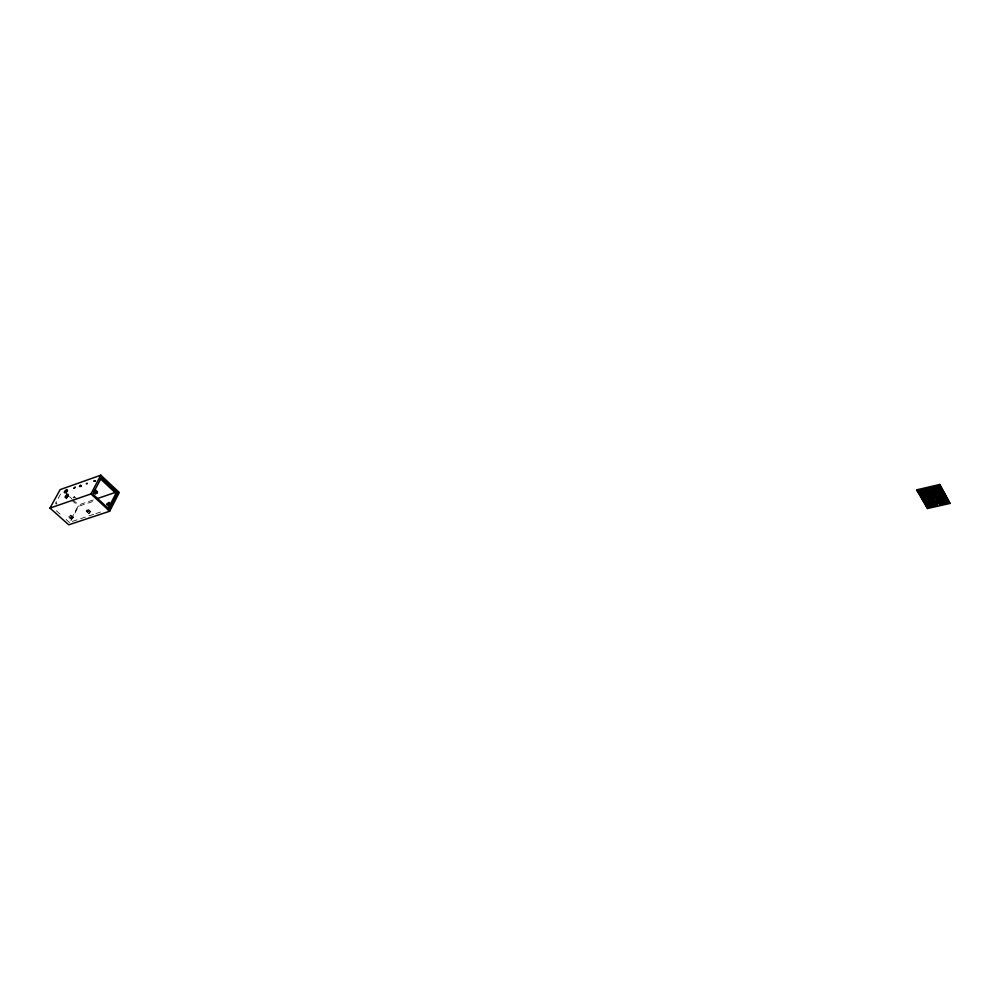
<?xml version="1.0" encoding="UTF-8"?>
<svg xmlns="http://www.w3.org/2000/svg" width="1000" height="1000" viewBox="0 0 1000 1000"><rect width="100%" height="100%" fill="white"/><g stroke="black" fill="none" stroke-linecap="round" stroke-linejoin="round"><path stroke-width="0.75" stroke-dasharray="5 3.75" d="M86.263 511.275L88.475 509.438L90.85 511.6L90.15 512.95L88.65 513.45L86.263 511.275L88.475 509.438M89.35 512.112L90.85 511.6L88.65 513.45L90.15 512.95L87.775 510.775M72.562 518.675L73.263 517.35L70.825 515.163L68.65 516.987L71.087 519.175L72.562 518.675L69.35 515.662M70.825 515.163L68.65 516.987M93.263 499.95L78.65 504.95L69.375 522.4L66.112 519.487M70.838 520.85L78.55 506.337L94.55 500.887M73.787 498.15L74.488 496.8L76.912 499.012M56.2 504.237L56.913 502.912L55.45 503.425L61.863 491.662M72.987 497.325L74.5 496.812M71.787 517.85L73.263 517.35M72.312 521.425L94.35 514.087M95.825 513.6L101.7 511.637M56.312 510.725L60.663 514.625M69.463 496.613L71.762 498.7M72.912 499.738L78.65 504.95M71.638 500.075L78.55 506.337M86.962 509.95L89.338 512.1M88.162 511.037L87.463 512.375L89.663 510.525L88.15 511.025M70.537 516.725L69.85 518.062L72.013 516.237L70.537 516.725"/><path stroke-width="1.5" d="M948.825 502.638L948.512 501.125L947.638 502.287L947.65 501.325L947.962 502.837L948.825 502.638L946.912 498.338L945.562 498.65L943.637 495.3L943.637 494.325L944.038 496L944.9 495.8L944.825 494.688L943.962 494.888M950 503.438L939.712 484.475L917.113 489.762L917.087 490.712L927.537 508.5L950 503.438L939.712 484.475M946.062 501.087L946.062 500.125L944.712 500.438M947.962 502.837L946.05 498.537L946.85 500.9M946.462 501.788L946.375 500.675L945.512 500.863L945.6 501.975M946.45 500.2L946.363 499.087L947.225 498.888L947.312 500M947.562 501.175L947.562 502.137L948.425 501.95M948.675 501.662L947.962 501.875M943.325 502.325L943.325 501.362M943.375 500.737L943.388 499.775L942.513 500.938M943.462 500.887L943.475 499.925L937.738 501.225L937.75 500.275M943.512 497.375L943.587 498.488L944.463 498.288L944.375 497.175M943.575 495.775L943.65 496.887L942.788 497.088L942.712 495.975L943.575 495.775L943.263 495.225L942.387 496.388L942.312 495.275M943.612 493.537L943.625 492.575L942.75 492.775L942.825 493.888M942.337 493.038L943.7 492.725L943.7 493.688L942.75 493.738M933.838 487.025L943.025 503.963L943.888 503.775L943.575 502.262M944.463 497.325L944.775 498.837L943.913 499.038L943.6 497.525M943.975 496.475L944.05 497.587L943.188 497.788L942.4 495.425M944.125 502.75L944.987 502.562L944.987 503.525L944.125 503.713L943.413 501.512L943.575 503.225L942.712 503.413L942.638 502.3M944.188 502.137L944.188 501.163M944.262 502.275L944.275 501.312L943.8 503.175L944.663 502.975M945.163 497.95L946.425 497.488L946.425 498.45L944.513 494.137L945.312 496.5L944.438 496.7L944.362 495.588L945.225 495.387M944.8 500.588L944.712 499.475M944.762 496.287L944.837 497.4L945.713 497.2L945.625 496.087M945.2 501.287L945.113 500.175L945.975 499.975L945.975 500.938M944.85 496.438L945.238 498.1L946.112 497.9L946.112 496.938L944.762 497.25M945.662 500.387L945.575 499.275M945.562 498.65L945.562 497.688M944.8 499.625L946 502.675L946.862 502.475M946.025 497.75L945.713 496.238M940.612 504.513L931.388 488.562L930.525 488.762L939.75 504.7L940.612 504.513L940.537 502.95M940.588 502.325L940.588 501.362L939.887 503.275M940.7 499.938L940.625 498.825M940.675 498.2L940.6 496.625L941.325 497.875L940.3 499.237L940.225 498.125L941.087 497.925L940.375 496.675M940.775 493.575L940.7 492.463M940.75 491.825L940.438 490.3L942.362 494.637L941.5 494.837L939.575 490.5L939.963 492.175M932.9 489.012L932.5 487.337L941.7 504.263L940.837 504.462L940.85 503.5M940.9 502.875L940.738 501.163M940.875 500.688L939.212 498.525M940.925 497.175L939.9 498.537L939.825 497.425L941.112 500.637M940.837 491.975L940.837 491.012L939.887 491.062M940.987 503.025L940.987 502.062M941.075 498.9L941 497.325M941.15 492.525L941.162 491.562L940.288 491.763L940.375 492.875M941.213 491.075L942.087 490.875L944.013 494.25L943.15 494.438L941.225 490.112M940.825 501.312L941.3 503.575L940.438 503.762M941.237 492.675L941.25 491.712L939.875 492.025M941.4 502.75L940.525 503.913M941.513 501.325L941.513 500.363L941.912 502.025M941.488 499.588L941.413 498.025M941.375 496.275L941.462 497.388L940.588 497.587M941.5 494.837L940.788 492.612M941.55 493.225L941.562 492.262M941.675 502.075L941.6 500.962M941.775 497.95L941.462 496.425L936.812 497.5M941.637 493.375L941.65 492.413L940.288 492.725M941.888 500.288L941.888 499.325L941.025 499.525M941.65 492.413L941.963 493.938L941.087 494.137M942.025 492.488L941.95 491.362M942.075 502.775L942 501.662L941.137 501.863M941.963 500.438L942.125 499.275M942.312 502.725L942.237 501.613L943.1 501.413M942.375 501.138L942.212 499.425L942.913 501.625M942.362 494.637L942.375 493.675L941.5 493.875M942.425 493.188L941.625 490.812M942.4 491.425L942.412 490.462M942.5 490.613L941.625 491.775L941.538 490.662L942.5 490.613L943.213 492.837M942.775 501.838L942.613 500.112M942.8 492.137L942.812 491.163M933.125 488.963L932.738 487.287L941.938 504.212L942.788 504.012L942.487 502.5M942.975 500.037L942.987 499.075M942.887 492.287L942.9 491.312L941.538 491.625M943.025 503.963L942.725 502.45M943.175 502.525L943.012 500.812M943.062 500.188L943.075 499.225M943.162 496.037L943.175 495.075M943.3 492.987L943.3 492.025L941.938 492.337M937.825 501.375L937.837 500.412L938.15 501.925L943.875 500.625M937.887 498.825L937.025 499.988L937.038 499.025M937.887 494.075L938.05 495.8L937.188 495.988L936.8 494.325M937.938 493.438L938.1 492.275L938.337 494.137L938.175 492.425M938 486.062L939.938 490.412L939.062 490.613L937.138 486.262L937.525 487.938M938.037 498.625L938.112 499.738L938.975 499.538L937.312 497.375M938.1 497.038L938.175 498.15L937.312 498.338L937.775 496.488M938.2 495.588L939.075 494.425M938.15 490.662L938.225 491.775L937.362 491.975M938.263 488.237L938.337 489.35L939.225 488.188M938.312 487.575L938.325 486.613L937.45 486.812M938.225 502.075L938.238 501.112M937.6 495.725L938.4 498.088L939.262 497.9L939.1 496.175M938.3 494.775L938.462 496.5L937.6 496.688L937.525 495.575M938.6 501.037L938.525 499.475L938.688 501.188M938.5 497.738L938.487 498.7L936.538 499.137L936.538 498.175M938.6 496.287L938.612 495.325M938.662 494.688L938.587 493.125M938.637 502.775L938.637 501.812L939.438 504.162L940.288 503.963L939.737 501.562L939.812 503.125M939 501.737L938.925 500.163M939.013 496.987L938.7 495.475L938.863 497.2L938 497.388L937.925 496.275L938.787 496.087M938.988 493.825L939.062 495.4L934.912 496.35L935.788 495.188M939.038 493.188L938.962 492.075M939.062 490.613L938.35 488.387M939.137 488.038L944.375 498.475M939.188 487.537L939.112 486.413L939.975 486.213L939.975 487.175M939.038 503.462L939.038 502.5M939.087 501.875L940.1 500.525L940.188 501.637M939.312 494.375L938.288 495.737M939.4 502.425L939.338 500.863M939.375 500.238L939.3 499.125M939.463 496.1L939.388 494.525L940.113 495.775L939.087 497.137M939.438 493.888L939.362 492.775L938.5 492.975M939.488 502.575L939.65 501.413M939.613 500.188L939.538 499.075M939.513 496.875L939.663 498.587L938.8 498.787M939.75 504.7L940.612 503.55M939.775 500.938L939.388 499.275M939.875 496.8L939.8 495.225M939.938 490.412L939.95 489.45L938.662 489.9M939.2 486.575L940 488.95L940.875 488.75L940.875 487.788L939.513 488.088M940.013 500.887L939.938 499.775M940.062 487.337L940.062 486.362L938.787 486.825L940.725 490.213L941.587 490.012L939.663 485.662L941.2 488.338L940.325 488.537M940.138 502.25L940.212 503.812L939.35 504.012L940.212 502.85L939.5 501.613M940.2 495.925L940.275 497.5L939.412 497.688L940.288 496.538M940.175 494.175L940.25 495.288L939.388 495.487M940.375 487.887L940.387 486.925L939.513 487.125L939.6 488.237L940.462 488.038L940.475 487.075L939.1 487.388M940.413 501.575L940.337 500.462M940.475 499.988L939.675 497.625M940.512 496.475L939.5 497.837M940.5 502.175L940.512 501.213M933.913 505.238L934.762 505.05L934.688 503.488L935 505L935.85 504.8L935.775 503.237M935.05 503.413L935.062 502.45L934.2 502.65L934.038 503.812M935.225 489.913L934.35 491.075L933.962 489.4M935.238 488.3L935.25 487.325M925.075 489.075L934.312 505.925L935.163 505.737L935.088 504.175M935.125 503.562L935.288 502.4M935.375 495.45L935.212 493.725L936.075 493.537L936.15 494.637M935.337 493.237L935.263 492.125M935.413 489.05L935.337 487.488L936.062 488.75L935.037 490.112M936.175 503.938L936.25 505.487L935.4 505.688L936.263 504.525M935.45 504.113L935.375 502.55L936.087 503.787L935.075 505.138M935.413 501.925L935.025 500.275M935.413 496.238L935.4 497.2L936.275 496.037M935.575 493.188L935.863 490.562L936.988 493.488M935.462 489.85L935.625 491.575L934.762 491.775M935.537 504.25L936.225 502.35M941.062 495.725L935.325 497.05L936.188 495.887L935.475 494.637L934.6 495.8L934.613 494.837L935.725 497.75L936.587 497.55L935.7 494.575M935.775 496.15L935.612 494.438M935.738 493.938L934.938 491.575M935.763 491.375L935.775 490.412M935.825 489.762L935.75 488.188M935.825 496.925L935.812 497.887L936.688 496.737M935.875 495.337L935 496.5L935.013 495.538M935.975 493.888L935.9 492.775L936.762 492.575M936.175 496.85L936.025 495.138L936.888 494.938L936.963 496.05L936.1 496.25M936.175 492.075L936.188 491.112M936.15 488.9L936.225 490.462L935.362 490.675L936.237 489.5M936.2 488.237L936.125 487.125M936.225 503.312L936.15 502.212M936.375 494.588L936.3 493.475M936.438 492.987L936.275 491.262M936.475 489.45L935.45 490.825M928.425 489.875L928.112 488.363L937.337 505.25L936.488 505.438L936.5 504.475M936.475 494.237L936.55 495.35L935.688 495.538M936.575 492.788L936.587 491.825M936.637 491.175L936.65 490.213M936.625 504.012L936.637 503.05L930.925 504.35M936.712 494.175L936.787 495.288L937.65 495.087L937.575 493.975M936.838 493.688L936.675 491.975M936.875 490.163L935.85 491.525M937.487 498.125L936.612 499.288L936.625 498.325L936.938 499.837L937.8 499.637L937.638 497.925M936.825 496.538L936.988 498.25L936.125 498.438M937.038 491.875L936.963 490.312L937.45 492.587M937.087 497.438L936.213 498.587M937.075 493.638L937.087 492.675M937.288 490.863L936.263 492.225M937.688 496.337L937.763 497.45L936.9 497.638M937.8 494.888L937.487 493.375M937.85 493.288L937.862 492.325L937 492.525M937.825 490.1L936.95 491.275M932.275 504.988L932.288 504.038M932.3 502.475L932.312 501.512M932.337 500.887L931.637 498.675M932.525 490.525L932.537 489.562L931.675 489.762L931.663 490.725L936.925 489.513M932.5 504.938L931.712 502.6M932.55 503.363L932.4 501.65M932.625 499.25L932.463 497.537M932.6 496.087L931.725 497.25M932.775 489.513L932.613 490.675L931.75 490.875L931.762 489.913M932.7 503.162L932.712 502.2M932.75 501.575L932.675 500.025M932.837 504.525L932.913 505.637L933.763 505.438L933.688 504.325M932.95 504.05L932.8 502.35L933.188 504M932.837 501.725L931.862 498.625L931.938 500.188M933.025 499.938L932.862 498.225M932.987 492.025L932.975 492.987L933.85 491.825M933.037 490.425L932.163 491.587M924.038 491.538L924.887 491.337L924.875 492.3L924.013 492.5L922.887 489.588L932.138 506.425L933 506.225L932.688 504.725M933.062 501.675L933.075 500.712M933.125 499.125L932.25 500.288L932.275 499.325M933.775 504.475L934.075 505.988L933.225 506.175L932.925 504.675M933.363 504.75L933.288 503.638L932.438 503.837M933.425 500.637L932.95 498.375M933.438 491.125L932.562 492.287L932.575 491.325L932.887 492.837L933.75 492.638L933.587 490.925M933.462 488.55L933.538 489.663L934.4 489.462L934.325 488.35M933.6 487.088L942.788 504.012M933.587 504.7L933.512 503.587M933.55 502.962L933.562 502.013M933.713 493.275L933.7 494.237L939.45 492.925M933.637 489.312L933.713 490.425L932.85 490.625M933.637 503.113L933.475 501.413M933.85 500.375L934.25 501.062L933.4 501.262M933.725 498.038L933.8 499.137L932.938 499.338M933.787 494.387L933.8 493.425L934.1 494.95L939.85 493.625M933.875 489.25L933.938 490.363L934.812 490.163L934.65 488.45L934.95 489.963M934 488.75L933.925 487.638L933.05 487.837M933.962 503.663L933.888 502.1M934.05 490.012L934.112 491.125L933.25 491.325L933.725 489.462M934.225 488.7L934.15 487.587M934.237 502.025L934.075 500.312M934.125 498.725L934.2 499.837L933.35 500.037M934.188 495.1L934.2 494.137M934.312 505.925L933.6 503.738M934.362 504.35L934.287 502.8M934.325 502.175L934.338 501.213M934.562 494.05L934.575 493.088M934.438 491.688L934.45 490.725M934.562 488.3L934.55 489.263L937.025 488.7M934.45 504.5L934.6 503.338M934.638 502.725L934.163 500.462M934.65 494.2L934.663 493.237L934.112 493.988M934.725 502.875L934.737 501.912M934.963 494.75L934.8 493.025M934.862 491.425L934.925 492.537L934.062 492.738L932.862 489.663L932.938 491.238L932.075 491.438M935.013 488.35L935.025 487.388M934.862 504.237L933.988 505.387L933.925 504.275L934.775 504.087M934.963 502.812L934.887 501.712L935.738 501.512L935.812 502.625L930.525 503.65M935.013 501.238L934.938 500.125M935.05 494.9L935.062 493.938M935.075 492.337L935.088 491.375M935.05 489.15L935.125 490.725L933.162 491.175M935.088 488.5L935.113 487.537M929.587 505.262L929.575 506.225L930.438 505.062M929.613 504.65L928.05 502.638L928.075 504.387L927.138 504.425M929.65 497.388L929.712 498.5L928.863 498.688M929.737 495.95L930.612 494.787L929.875 493.537M929.775 494.35L929.8 493.387M929.75 491.175L928.875 492.337M929.6 507L927.663 503.688L926.812 503.888L928.75 507.188L929.6 507L929.675 505.412L929.975 506.912L930.825 506.712L930.863 505.475M929.8 502.413L929.737 501.312M929.775 499.725L929.85 500.838L928.988 501.025L928.6 499.375M929.862 498.3L929.875 497.337M929.912 496.7L929.837 495.138M929.862 494.5L930.025 493.338M929.5 496L929.425 494.438L930 496.85L929.137 497.05L928.75 495.387M930.188 495.05L930.113 493.488L930.275 495.2M930.075 491.737L930.138 492.85L929.287 493.05M930.212 503.113L929.812 501.463M930.275 498.988L929.963 497.488L930.125 499.2L929.262 499.387L929.2 498.275L930.05 498.088M930.238 495.838L930.312 497.4L929.463 497.6M931.888 501.775L931.175 499.575L931.338 501.275L930.487 501.475L930.413 500.363L931.263 500.175M930.375 498.175L930.525 499.888L929.675 500.087L929.6 498.975L930.462 498.787L929.737 497.537M930.562 496.388L929.538 497.75L929.475 496.637L930.325 496.438M930.588 495.75L930.525 494.188M930.525 505.213L929.663 506.362M930.612 503.8L930.537 502.7L931.4 502.5L931.462 503.612M930.662 502.225L930.588 501.112M930.675 499.688L931.55 498.537M930.725 498.1L930.65 496.538L931.375 497.788L930.35 499.137M930.675 495.9L930.7 494.938M930.863 488.35L930.85 489.312L936.612 487.987M930.888 502.175L930.812 501.062M930.775 498.875L930.938 500.588L930.075 500.788L929.287 498.425M930.962 494.25L930.888 493.137M930.938 489.462L930.95 488.5L931.25 490.025L934.312 489.312M931.012 504.5L930.95 503.387L931.8 503.188L931.875 504.3M931.062 502.912L930.675 501.262M931.075 500.387L931.1 499.425M931.125 498.8L931.05 497.238M931.1 495.637L930.225 496.8M931.287 505.375L929.987 505.95M931.287 502.863L930.5 500.513M931.4 497.15L931.25 495.438M931.363 494.95L930.975 493.288M931.363 489.212L931.338 490.175L932.2 489.975L931.637 487.537L931.712 489.113M931.425 505.188L930.625 502.837M931.488 501.075L932.35 499.925M931.538 499.487L931.462 497.925M931.7 503.562L931.625 502.45M931.75 501.975L931.587 500.262M931.775 498.475L930.763 499.837M931.812 497.85L931.65 496.138M931.8 489.263L932.825 487.9M931.912 497.038L931.038 498.2M932.113 489.825L932.05 488.25M932.1 504.25L932.562 502.4M932.15 502.675L931.988 500.962M932.188 499.175L931.162 500.538M932.212 498.55L931.737 496.287M932.188 504.85L931.475 502.65M932.312 497.738L931.45 498.888M932.45 488.95L932.438 489.913L933.3 489.712L933.225 488.6L932.362 488.8M926.888 496.438L926.963 497.55L927.812 497.35L927.75 496.238M927 495.95L926.612 494.3L926.587 495.25M927.025 492.438L927.1 493.55L927.962 493.35L927.8 491.637L928.775 494.75M926.338 489.575L927.138 491.95L926.275 492.15L925.888 490.487M927.138 502.075L928.012 500.913L928 501.875M927.237 495.9L926.438 493.537M927.2 493.2L927.275 494.3L926.413 494.5L926.35 493.387M927.288 491.737L926.575 489.525M927.325 490.138L927.25 488.562L927.987 489.825L926.963 491.188L927.438 489.325M927.175 502.85L925.225 499.525L924.375 499.725L926.325 503.05L927.175 502.85L927.25 501.262M926.975 496.587L927.362 498.25L928.225 498.05L927.425 495.688M927.412 496.65L927.337 495.55L926.488 495.737L926.55 496.85M927.438 493.137L927.513 494.25L928.363 494.05L928.213 492.337M927.387 490.925L927.55 492.65L926.688 492.85L926.625 491.737L927.475 491.538M927.412 490.288L928.438 488.925M927.562 504.162L927.537 505.125L929.7 504.787L928.375 503.188L929.225 503L929.212 503.95M930.825 506.712L928.913 502.45L927.55 502.762L926.838 500.562L926.862 502.312L926 502.5L926.025 501.538M927.588 501.188L927.613 500.225M927.638 496.6L927.575 495.487M927.688 495L926.888 492.638M927.7 492.45L927.712 491.488M927.738 490.838L927.663 489.275M927.537 508.5L917.113 489.762M927.625 505.262L927.638 504.312L927.95 505.812L928.8 505.613M927.663 503.688L927.688 502.738L927.15 503.475M927.688 500.375L926.825 501.525M927.913 494.95L926.712 491.887M928.088 495.7L928.025 494.6L927.163 494.787M928.1 493.15L928.125 492.188M928.15 491.538L928.075 489.975M928.05 505L928.025 505.962L928.888 505.763L928.863 504.025M928.325 495.65L928.25 494.538M928.4 490.525L927.375 491.887M928.388 496.887L928.45 498L929.312 497.8L927.663 495.637M928.5 496.4L928.425 495.288M928.512 493.85L928.525 492.887M928.55 492.25L928.487 490.675M928.512 490.025L928.525 489.075L927.237 489.525L936.488 505.438M928.475 505.075L928.462 503.338M928.512 499.225L928.587 500.337L929.438 500.138L929.375 499.025M928.725 496.35L928.662 495.238M928.688 494.6L928.612 493.038M928.8 491.225L927.788 492.6M928.763 504.837L928.775 503.875M928.838 495.988L928.9 497.1L928.05 497.3L928.512 495.438M928.962 492.95L928.888 491.375L929.05 493.1L928.188 493.3M928.962 498.338L929.038 499.438L928.175 499.637M929.1 495.3L929.025 493.738M929.188 504.575L929.163 505.525L930.1 505.487M929.175 495.45L930.2 494.087M929.375 493.65L929.3 492.088M929.25 505.675L929.262 504.712M929.3 504.1L929.312 503.137L928.037 503.6L929.975 506.912M929.475 492.837L928.6 494M929.587 496.15L929.6 495.188M929.65 491.987L929.663 491.025M924.287 490.838L923.975 489.325L924.05 490.9M924.312 496.238L924.325 497.987L923.475 498.188M924.325 495.613L924.35 494.65M924.388 490.037L924.463 491.6L923.6 491.8L924.475 490.637M924.712 499.312L924.7 500.275L927.288 499.675L926.413 500.825M924.013 497.438L923.062 497.488L921.95 494.588L923.888 498.888L925.575 496.737M924.837 489.125L934.075 505.988M924.8 497.088L924.788 498.05L925.638 497.85M924.938 493.088L924.925 494.05L925.775 493.85L925.713 492.75M924.975 491.488L924.1 492.65L924.125 491.688M925.125 497.638L925.975 497.438L925.962 498.4L925.113 498.6L924.4 496.388L923.888 498.888M925.15 497L925.163 496.05M925.263 493.65L925.238 494.6L926.1 494.412M925.275 493L925.125 491.287L925.975 491.087L926.05 492.2L925.188 492.4M925.225 490.788L925.163 489.688L924.3 489.888M925.212 500.15L925.188 501.112L926.05 500.925L926.025 499.175L926.875 498.975L926.012 500.138M925.238 497.15L925.25 496.2M925.35 493.787L925.325 494.75L926.188 494.55L926.112 493.45M925.387 492.188L924.513 493.35L924.525 492.388L924.837 493.9L930.05 492.7M925.462 490.737L925.387 489.625L926.25 489.425L926.325 490.538M925.525 500.7L925.512 501.662L928.1 501.062L927.225 502.212M925.55 500.075L925.575 499.113M925.662 494.35L925.65 495.3L931.375 493.988M925.575 490.387L925.638 491.5L924.775 491.7M925.738 495.45L925.75 494.487L926.15 496.15M925.8 490.337L925.875 491.438L926.737 491.238L926.663 490.138M925.962 500.775L925.625 498.475L925.638 500.225L924.788 500.425L924.8 499.462L925.1 500.962L927.188 500.487L927.2 499.525L926.35 499.725L926.363 501.463M926.325 503.05L925.612 500.85L925.6 501.812L926.45 501.613L926.438 499.875M926.388 491.788L926.462 492.9L925.6 493.1L925.525 491.987L926.388 491.788L925.662 490.538M926.55 490.487L926.488 489.375M926.787 501.2L925.913 502.35L928.413 501.613L928.4 502.575L926.475 498.288M926.775 502.163L926.75 500.412M926.775 499.787L926.8 498.837L925.938 499.025M926.825 495.2L926.75 494.087M926.8 492.488L926.862 493.6L926.012 493.8L925.212 491.438M936.25 505.487L927.025 488.612M920.625 492.337L920.7 493.45L921.55 493.25L921.538 491.5L921.963 493.95L921.1 494.15L920.713 492.488M920.688 491.05L922.65 494.412L923.512 494.212L921.55 490.85L919.463 491.337L921.425 494.7L923.125 492.55L923.188 493.663L922.337 493.862M922.3 491.15L922.375 492.25L921.513 492.45M922.337 496.238L922.35 495.288M922.738 496.938L922.763 495.975M924.737 498.688L922.8 494.387L923.125 494.938M923.1 495.9L923.175 494.3L923.562 495.95M923.15 497.638L923.175 496.675M923.188 496.05L923.213 495.087L922.262 495.138L922.25 496.1L924.412 495.763L924.438 494.8L923.5 494.85M923.275 491.25L923.3 490.288M923.713 490.988L923.688 491.95L924.55 491.75M923.925 497.287L923.938 496.337M925.962 498.4L924.025 494.1M924.137 491.05L924.163 490.087M919.875 492.038L919.488 490.387M920.337 490.188L922.288 494.5M920.725 491.85L920.713 490.087M921.425 494.7L921.45 493.738M921.462 493.1L921.45 491.35M95.288 480.825L94.875 481.375M94.8 480.65C92.7 480.788 94.938 481.562 94.275 481.175M87.263 483.3C85.312 483.325 87.312 484.3 86.762 483.825M94.987 481.438L95.188 480.737M117.487 492.812L109.125 509.175L92.762 494.1L101.363 477.75L117.487 492.812L115.95 493.338L99.838 478.3M109.7 511.225L119.275 492.463L100.812 475.188L60.113 489.625L50 508.088L68.737 524.812L109.7 511.225L90.925 493.95L50 508.088M108.338 503.862L110.712 506.062L109.175 506.575L106.788 504.387L109.012 502.55L111.388 504.75M107.575 509.688L109.85 505.262M110.525 503.938L116.65 491.975M106.788 504.387L109.012 502.55M93.675 492.275L95.288 493.762L96.825 493.237L97.525 491.887L95.113 489.65M95.288 493.762L95.988 492.413M90.925 493.95L100.812 475.188M94.775 481.287L95.525 480.9M79.862 486.525L81.137 485.525M81.037 486.587L81.05 485.962M97.65 498.462L115.188 492.475M917.087 490.712L939.925 485.513M939.925 485.838L944.85 495.288M919.812 490.938L920.662 490.737M921.888 490.45L920.288 492.75L920.212 491.637L921.075 491.438M922.875 490.538L927 489.575M937.125 487.225L938.413 486.763L938.4 487.725L937.45 487.788M927.987 489.825L928.85 489.625L928.825 490.588L924.688 491.55M931.275 489.062L932.138 488.862L931.4 487.6M919.788 491.9L921.963 491.55M921.85 492.05L922.712 491.85L922.775 492.962L921.925 493.15M926.213 491.037L927.075 490.838M927.3 490.788L928.162 490.588M934.963 489L935.512 488.237M936.062 488.75L936.938 488.537L937.013 489.663L936.137 489.862M939.925 487.837L940.788 487.638L939.912 488.8M920.2 492.6L921.05 492.4M921.425 492.3L922.8 492M937.85 488.488L938.713 488.288M928.062 490.938L928.938 489.775L923.188 491.1L923.213 490.138L923.75 489.387L933 506.225M934.638 489.412L936.213 487.275M935.738 489.15L936.6 488.95M937.938 488.638L938.8 488.438M921.038 493.038L921.575 492.287M932.087 490.475L932.625 489.712M934.275 489.963L935.138 489.762M939.538 488.738L938.675 488.938L938.75 490.05L939.613 489.85M920.612 493.3L923.213 492.7M925.1 492.25L929.237 491.287M938.263 489.2L939.625 488.888M928.462 491.637L929.325 491.438M921.012 494L923.1 493.512M924.425 493.2L930.163 491.887M936.462 490.412L937.325 490.213M940.325 489.513L941.188 489.3M936.55 490.562L937.412 490.363M940.4 489.663L941.275 489.462M932.475 492.137L938.238 490.812M933.662 492.038L934.525 491.838M926.325 494.35L930.462 493.4M933.975 492.587L938.138 491.625M921.925 495.55L922.775 495.35M924.013 495.062L923.15 495.25L925.113 498.6M929.688 493.75L930.55 493.55M939.562 491.463L940.425 491.262M923.525 495.637L922.663 496.788L923.6 496.737M926.075 495.037L926.938 494.85M930.438 494.038L931.287 493.837M933.288 493.537L938.625 492.475M937.4 493.225L937.95 492.475M942.35 492.075L943.213 491.875M923.888 496.5L924.825 496.45M926.062 496L931.787 494.688M929.062 495.938L929.925 495.737M930.15 495.688L931.012 495.487M935.387 494.487L934.513 495.65L939.762 494.438M937.812 493.925L938.675 493.725M939.762 493.475L937.887 495.037M941.963 492.975L941.1 493.175L941.175 494.288L942.038 494.087L942.05 493.125L940.688 493.425M924.287 497.2L925.662 496.887M926.462 496.7L931.775 495.65L931.7 494.538L930.837 494.738L931 496.45L926.875 497.4M923.9 497.925L924.75 497.725M927.3 497.137L928.15 496.938M937.113 494.875L937.975 494.688M943.15 493.475L943.7 492.725M924.7 497.9L925.55 497.7M931.225 496.4L932.087 496.2M931.312 496.55L932.175 496.35M938.975 494.787L939.85 494.588M932.062 496.838L932.913 496.637L932.987 497.75L932.125 497.95M936.425 495.838L937.288 495.637L937.362 496.75L936.5 496.938M927.275 498.1L928.138 497.9M928.363 497.85L929.225 497.65M930.55 497.35L933 496.788M939.3 495.337L940.662 495.025L939.788 496.188M930.638 497.5L931.5 496.337L929.95 498.45M930.288 498.038L931.137 497.837L930.413 496.587M931.375 497.788L932.225 497.587M935.738 496.788L936.6 496.587M939.013 496.025L939.562 495.275M940.113 495.775L940.975 495.575L941.05 496.688L940.188 496.887M927.688 498.8L928.538 498.6M928.775 498.55L932.9 497.6M944.05 495.037L944.912 494.837M926.462 499.25L925.6 499.438L927.55 502.762M927.775 498.938L928.625 498.75M938.688 496.438L940.263 494.325M943.637 495.3L944.5 495.1M938.325 496.975L939.188 496.788L938.462 495.538M928.1 499.487L928.95 499.3M929.175 499.237L933.312 498.3M942.3 496.238L943.662 495.925M943.95 495.85L945.312 495.538M932.537 498.638L933.388 498.45M928.5 500.188L934.212 498.875M937.225 498.188L939.175 497.75M940.512 497.438L941.862 497.125L941 498.288M942.7 496.938L944.062 496.625M944.35 496.55L945.225 496.35M931.85 499.588L932.725 498.425L933.037 498.975M933.45 499.675L931.575 501.225M936.95 498.875L937.812 498.675M941.325 497.875L942.188 497.675L942.175 498.65L939.125 499.338M945.163 496.987L946.025 496.788M928.9 500.887L934.112 499.688M938.725 498.638L942.275 497.825L941.4 498.988M943.1 497.638L943.975 497.438M937.712 499.038L938.575 498.837M929.312 501.575L930.163 501.375M930.4 501.325L934.525 500.387M938.025 499.588L938.888 499.387M943.512 498.338L944.775 497.875M932.663 500.975L933.512 500.788M933.75 500.737L934.613 500.538M930.138 502L930.987 501.812M931.225 501.75L932.075 501.562M934.488 501.012L935.337 500.812M938.85 500.025L939.7 499.825M929.712 502.275L935.425 500.962M937.337 500.538L942.663 499.487M933.8 501.95L934.65 501.763M938.15 500.962L939.013 500.775M930.125 502.962L935.825 501.662M946.05 499.5L947.312 499.038M933.112 502.9L933.975 502.7M939.412 501.463L938.55 502.625L943.863 501.587M941.838 500.913L942.7 500.725M942.925 500.662L943.787 500.475M946.762 499.787L947.625 499.588L947.712 500.7L946.762 500.75M946.363 500.05L947.712 499.738L947.163 500.475M927.962 504.85L928.812 504.663M931.35 504.075L932.2 503.888M939.812 502.163L938.95 503.312L944.675 502.013M945.113 501.138L946.462 500.825M935.013 504.038L935.55 503.3M936.087 503.787L936.95 503.587L937.025 504.7L936.162 504.9M940.45 502.8L941.312 502.6M945.913 501.562L946.775 501.362M931.338 505.037L937.038 503.738M945.512 501.825L946.862 501.512M947.163 501.45L948.112 501.4M932.15 505.462L933.012 505.262M933.238 505.213L934.087 505.025M934.325 504.975L935.175 504.775L934.463 503.537M943.037 503L943.9 502.8M928.35 506.5L929.2 506.312M931.737 505.725L932.588 505.538M932.825 505.487L933.675 505.288M936.087 504.75L936.938 504.55M942.387 503.325L941.538 503.512L942.475 503.475M942.625 503.275L943.487 503.075M943.725 503.025L944.587 502.825M945.913 502.525L946.775 502.337M928.438 506.65L929.287 506.45M94.4 490.988L96.825 493.237M922.337 491.213L924.663 495.188M926.213 497.837L930.088 504.462M926.462 500.65L927.188 501.887M919.587 490.4L924.237 498.338M919.163 490.5L922.262 495.788M925.913 489.837L935.163 505.737M930.95 499.625L931.675 500.863M923.962 490.288L933.225 506.175M927.562 491.688L928.3 492.938M926.15 489.775L935.4 505.688M940.837 504.462L931.625 488.5L934.688 487.788L943.888 503.775M944.987 503.525L935.788 487.537L934.925 487.738L944.125 503.713M935.638 490.613L936.363 491.875M945.975 499.975L944.4 499.888L946.312 503.225L947.175 503.025L945.263 499.688M944.775 498.837L942.85 495.487L941.988 495.688L943.913 499.038M939.35 490.238L941.65 494.237M938.575 489.225L943.938 498.562M939.488 485.613L941.025 488.288M942.55 490.962L944.087 493.638M946.375 497.65L947.913 500.325M946.375 497.962L947.913 500.637M66.712 493.625A2.05 0.775 -45.3 0 1 66.338 493.787M66.087 492.362A2.05 0.775 -45.3 0 1 67.588 490.988M66.5 498.525A2.075 0.787 -45.4 0 1 66.525 497.975M66.688 497.6A2.075 0.787 -45.4 0 1 68.45 495.812M939.137 498.375L939.212 499.487L940.075 499.288L939.987 498.175L939.137 498.375M932.6 504.575L932.675 505.688L931.825 505.875L931.75 504.775L932.6 504.575M930.188 500.425L930.25 501.525L929.4 501.725L929.325 500.613L930.188 500.425M80.7 485.363L79.538 486.438L80.7 485.363M74.013 488.212L75.175 487.25L74.013 488.212M65.388 492.475A2.062 0.775 -45.3 0 0 67.325 489.775A2.062 0.775 -45.3 0 0 64.763 491.213A2.062 0.775 -45.3 0 0 65.388 492.475M66.237 497.325A2.075 0.775 -45.4 0 0 68.2 494.6A2.075 0.775 -45.4 0 0 65.612 496.05A2.075 0.775 -45.4 0 0 66.237 497.325"/></g></svg>
